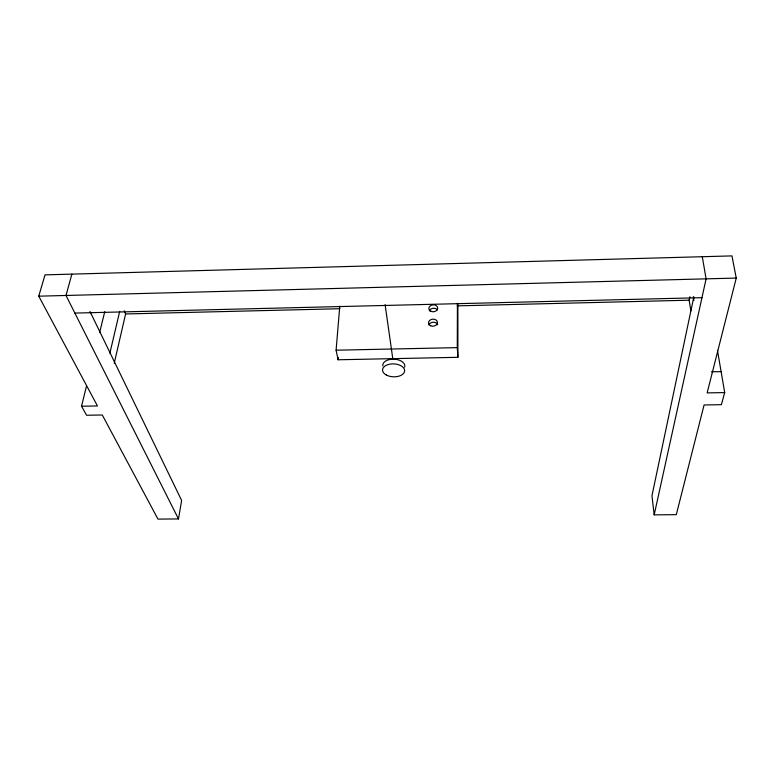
<?xml version="1.0" encoding="UTF-8"?>
<svg xmlns="http://www.w3.org/2000/svg" width="775" height="775" viewBox="0 0 775 775"><rect width="100%" height="100%" fill="white"/><g stroke="black" fill="none" stroke-linecap="round" stroke-linejoin="round"><path stroke-width="1.16" d="M339.789 306.173L336.088 350.203L338.094 359.774L457.889 357.314L457.289 347.626L457.415 303.287M457.889 357.314L457.889 303.819M338.094 359.774L338.287 357.401M86.471 386.134L81.54 406.236L86.558 415.255L102.29 414.993L157.974 519.105L178.483 518.93L181.631 500.456L89.977 311.453M690.854 310.843L689.169 300.196L689.895 296.709M693.819 296.941L651.959 495.767L654.178 514.862L676.294 514.678L704.087 404.976L721.37 404.686L724.702 392.586L717.466 350.387M654.178 514.862L706.102 278.845L702.286 256.709M114.225 363.291L125.608 313.962L124.184 310.765M109.856 353.255L119.708 311.366M99.617 332.591L104.761 311.637M81.54 406.236L97.456 405.955L38.75 296.176L45.018 274.863L731.958 255.895L736.25 278.07L707.149 392.896L724.702 392.586M71.872 274.118L66.001 295.469L178.483 518.93M38.75 296.176L736.25 278.07M74.865 313.081L701.956 297.668M125.608 313.962L339.925 308.721M457.143 305.863L689.169 300.196M336.088 350.203L457.289 347.626M711.46 371.816L721.108 371.632M693.344 296.941L693.916 300.506M385.107 304.662L392.857 359.164M382.802 365.926A11.044 6.491 2.6 0 1 394.31 359.183A11.044 6.491 2.6 0 1 404.637 367.176M428.972 324.938A4.485 3.517 -5.2 0 1 433.341 322.235A4.485 3.517 -5.2 0 1 437.613 324.744M429.321 310.911A4.437 3.449 -5.2 0 1 433.06 308.305A4.437 3.449 -5.2 0 1 437.439 309.884M386.367 375.042A11.073 6.471 2.6 0 0 404.453 371.864A11.073 6.471 2.6 0 0 389.912 364.134A11.073 6.471 2.6 0 0 386.367 375.042M431.007 311.356A4.456 3.458 -5.2 0 0 437.73 308.179A4.456 3.458 -5.2 0 0 431.103 305.36A4.456 3.458 -5.2 0 0 431.007 311.356M430.706 325.791A4.495 3.526 -5.2 0 0 437.488 322.565A4.495 3.526 -5.2 0 0 430.803 319.678A4.495 3.526 -5.2 0 0 430.706 325.791"/></g></svg>
